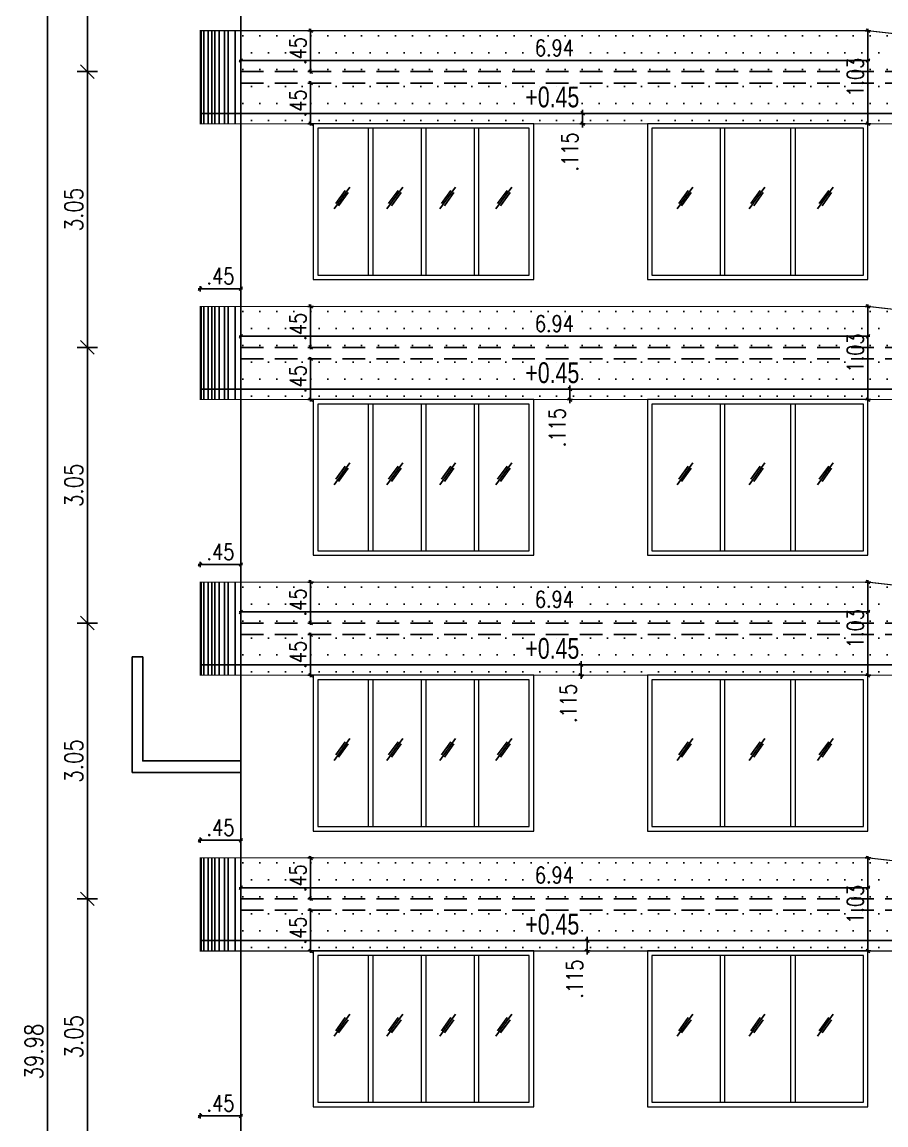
# Model space of a CAD drawing. Header units: inches. Extents: x 14235 to 14499, y 0 to 2549.
# Drawn here: x 14250.72 to 14260.27, y 2434.15 to 2446.35 of the extents above; entities that cross this region are included whole.
import ezdxf
from ezdxf.enums import TextEntityAlignment as Align

# ---------------------------------------------------------------- set-up
doc = ezdxf.new("R2010")
doc.units = ezdxf.units.IN
doc.header["$LTSCALE"] = 0.25
doc.header["$MEASUREMENT"] = 0
doc.header["$PDMODE"] = 35
doc.linetypes.add('1', pattern=[0])
doc.linetypes.add('DASHEDX2', pattern=[1.5, 1, -0.5])
for name, color, linetype in [('dim-details', 7, 'Continuous'), ('ELE.PROJ.', 1, 'Continuous'), ('GLASS WINDOW', 251, '1'), ('hatch', 251, 'Continuous'), ('proj-internal', 1, 'DASHEDX2'), ('wall', 7, 'Continuous'), ('WORK TEX', 6, 'Continuous'), ('WORKING DIM', 7, 'Continuous')]:
    doc.layers.add(name, color=color, linetype=linetype)
doc.layers.add('WINDOW', color=106, linetype='Continuous', lineweight=13)
doc.styles.add('ARL', font='swisscl_0.ttf')
doc.styles.add('romans', font='romans.shx', dxfattribs={"width": 0.8})
doc.dimstyles.new('121', dxfattribs={"dimscale": 0.1, "dimtxt": 1.8, "dimasz": 0.2, "dimexe": 0.03125, "dimexo": 0.25, "dimgap": 0.5, "dimtad": 1, "dimzin": 4, "dimdsep": 46, "dimtxsty": 'romans', "dimblk1": 'MINITICK', "dimblk2": 'MINITICK', "dimsah": 1, "dimcen": 1, "dimse1": 1, "dimse2": 1, "dimclrd": 252, "dimclre": 256, "dimclrt": 7, "dimadec": 3, "dimazin": 0, "dimtfac": 0.8, "dimtix": 1, "dimtmove": 2, "dimatfit": 3, "dimfxl": 0, "dimtolj": 1, "dimtzin": 3, "dimarcsym": 0})
doc.dimstyles.new('minitick-100', dxfattribs={"dimscale": 0.1, "dimtxt": 2, "dimasz": 0.75, "dimexe": 0.03125, "dimexo": 0.25, "dimgap": 0.5, "dimtad": 1, "dimzin": 4, "dimdsep": 46, "dimtxsty": 'romans', "dimblk1": 'MINITICK', "dimblk2": 'MINITICK', "dimsah": 1, "dimcen": 1, "dimse1": 1, "dimse2": 1, "dimclrd": 252, "dimclre": 256, "dimclrt": 256, "dimadec": 3, "dimazin": 0, "dimtfac": 0.8, "dimtix": 1, "dimtmove": 2, "dimatfit": 3, "dimfxl": 0, "dimtolj": 1, "dimtzin": 3, "dimarcsym": 0})

# ---------------------------------------------------------------- blocks, each defined once
blk = doc.blocks.new('MINITICK')
at = {"color": 7}
for p, q in [((1, 1), (-1, -1)), ((-1, 0), (1, 0)), ((0, -1.5), (0, 1.5))]:
    blk.add_line(p, q, dxfattribs=at)
blk = doc.blocks.new('*D707')
at = {"layer": 'Defpoints', "color": 0, "transparency": 16777216}
for p in [(14251.442, 2436.653), (14253.475, 2436.653), (14253.559, 2433.603)]:
    blk.add_point(p, dxfattribs=at)
at = {"layer": 'dim-details', "color": 252, "lineweight": -2, "transparency": 16777216}
blk.add_line((14251.442, 2433.678), (14251.442, 2436.578), dxfattribs=at)
at = {"layer": 'dim-details', "color": 252, "lineweight": -2, "transparency": 16777216, "xscale": 0.07500000000000001, "yscale": 0.07500000000000001, "zscale": 0.07500000000000001}
for p, rotation in [((14251.442, 2436.653), 90), ((14251.442, 2433.603), 270)]:
    blk.add_blockref('MINITICK', p, dxfattribs=dict(at, rotation=rotation))
at = {"layer": 'dim-details', "transparency": 16777216, "insert": (14251.292, 2435.128), "char_height": 0.2, "attachment_point": 5, "rotation": 90, "style": 'romans'}
blk.add_mtext('\\A1;3.05', dxfattribs=at)
blk = doc.blocks.new('*D708')
at = {"layer": 'Defpoints', "color": 0, "transparency": 16777216}
for p in [(14251.442, 2439.703), (14253.499, 2439.703), (14253.475, 2436.653)]:
    blk.add_point(p, dxfattribs=at)
at = {"layer": 'dim-details', "color": 252, "lineweight": -2, "transparency": 16777216}
blk.add_line((14251.442, 2436.728), (14251.442, 2439.628), dxfattribs=at)
at = {"layer": 'dim-details', "color": 252, "lineweight": -2, "transparency": 16777216, "xscale": 0.07500000000000001, "yscale": 0.07500000000000001, "zscale": 0.07500000000000001}
for p, rotation in [((14251.442, 2439.703), 90), ((14251.442, 2436.653), 270)]:
    blk.add_blockref('MINITICK', p, dxfattribs=dict(at, rotation=rotation))
at = {"layer": 'dim-details', "transparency": 16777216, "insert": (14251.292, 2438.178), "char_height": 0.2, "attachment_point": 5, "rotation": 90, "style": 'romans'}
blk.add_mtext('\\A1;3.05', dxfattribs=at)
blk = doc.blocks.new('*D709')
at = {"layer": 'Defpoints', "color": 0, "transparency": 16777216}
for p in [(14251.442, 2442.753), (14253.501, 2442.753), (14253.499, 2439.703)]:
    blk.add_point(p, dxfattribs=at)
at = {"layer": 'dim-details', "color": 252, "lineweight": -2, "transparency": 16777216}
blk.add_line((14251.442, 2439.778), (14251.442, 2442.678), dxfattribs=at)
at = {"layer": 'dim-details', "color": 252, "lineweight": -2, "transparency": 16777216, "xscale": 0.07500000000000001, "yscale": 0.07500000000000001, "zscale": 0.07500000000000001}
for p, rotation in [((14251.442, 2442.753), 90), ((14251.442, 2439.703), 270)]:
    blk.add_blockref('MINITICK', p, dxfattribs=dict(at, rotation=rotation))
at = {"layer": 'dim-details', "transparency": 16777216, "insert": (14251.292, 2441.228), "char_height": 0.2, "attachment_point": 5, "rotation": 90, "style": 'romans'}
blk.add_mtext('\\A1;3.05', dxfattribs=at)
blk = doc.blocks.new('*D710')
at = {"layer": 'Defpoints', "color": 0, "transparency": 16777216}
for p in [(14251.442, 2445.803), (14253.52, 2445.803), (14253.501, 2442.753)]:
    blk.add_point(p, dxfattribs=at)
at = {"layer": 'dim-details', "color": 252, "lineweight": -2, "transparency": 16777216}
blk.add_line((14251.442, 2442.828), (14251.442, 2445.728), dxfattribs=at)
at = {"layer": 'dim-details', "color": 252, "lineweight": -2, "transparency": 16777216, "xscale": 0.07500000000000001, "yscale": 0.07500000000000001, "zscale": 0.07500000000000001}
for p, rotation in [((14251.442, 2445.803), 90), ((14251.442, 2442.753), 270)]:
    blk.add_blockref('MINITICK', p, dxfattribs=dict(at, rotation=rotation))
at = {"layer": 'dim-details', "transparency": 16777216, "insert": (14251.292, 2444.278), "char_height": 0.2, "attachment_point": 5, "rotation": 90, "style": 'romans'}
blk.add_mtext('\\A1;3.05', dxfattribs=at)
blk = doc.blocks.new('*D711')
at = {"layer": 'Defpoints', "color": 0, "transparency": 16777216}
for p in [(14251.442, 2448.853), (14253.547, 2448.853), (14253.52, 2445.803)]:
    blk.add_point(p, dxfattribs=at)
at = {"layer": 'dim-details', "color": 252, "lineweight": -2, "transparency": 16777216}
blk.add_line((14251.442, 2445.878), (14251.442, 2448.778), dxfattribs=at)
at = {"layer": 'dim-details', "color": 252, "lineweight": -2, "transparency": 16777216, "xscale": 0.07500000000000001, "yscale": 0.07500000000000001, "zscale": 0.07500000000000001}
for p, rotation in [((14251.442, 2448.853), 90), ((14251.442, 2445.803), 270)]:
    blk.add_blockref('MINITICK', p, dxfattribs=dict(at, rotation=rotation))
at = {"layer": 'dim-details', "transparency": 16777216, "insert": (14251.292, 2447.328), "char_height": 0.2, "attachment_point": 5, "rotation": 90, "style": 'romans'}
blk.add_mtext('\\A1;3.05', dxfattribs=at)
blk = doc.blocks.new('*D715')
at = {"layer": 'Defpoints', "color": 0, "transparency": 16777216}
for p in [(14251.001, 2454.953), (14253.627, 2454.953), (14253.627, 2414.976)]:
    blk.add_point(p, dxfattribs=at)
at = {"layer": 'dim-details', "color": 252, "lineweight": -2, "transparency": 16777216}
blk.add_line((14251.001, 2415.051), (14251.001, 2454.878), dxfattribs=at)
at = {"layer": 'dim-details', "color": 252, "lineweight": -2, "transparency": 16777216, "xscale": 0.07500000000000001, "yscale": 0.07500000000000001, "zscale": 0.07500000000000001}
for p, rotation in [((14251.001, 2454.953), 90), ((14251.001, 2414.976), 270)]:
    blk.add_blockref('MINITICK', p, dxfattribs=dict(at, rotation=rotation))
at = {"layer": 'dim-details', "transparency": 16777216, "insert": (14250.851, 2434.964), "char_height": 0.2, "attachment_point": 5, "rotation": 90, "style": 'romans'}
blk.add_mtext('\\A1;39.98', dxfattribs=at)
blk = doc.blocks.new('*D883')
at = {"layer": 'Defpoints', "color": 0, "transparency": 16777216}
for p in [(14253.139, 2434.251), (14252.689, 2434.056), (14253.139, 2434.056)]:
    blk.add_point(p, dxfattribs=at)
at = {"layer": 'WORKING DIM', "color": 252, "lineweight": -2, "transparency": 16777216}
blk.add_line((14252.709, 2434.251), (14253.119, 2434.251), dxfattribs=at)
at = {"layer": 'WORKING DIM', "color": 252, "lineweight": -2, "transparency": 16777216, "xscale": 0.02, "yscale": 0.02, "zscale": 0.02, "rotation": 180}
blk.add_blockref('MINITICK', (14252.689, 2434.251), dxfattribs=at)
at = {"layer": 'WORKING DIM', "color": 252, "lineweight": -2, "transparency": 16777216, "xscale": 0.02, "yscale": 0.02, "zscale": 0.02}
blk.add_blockref('MINITICK', (14253.139, 2434.251), dxfattribs=at)
at = {"layer": 'WORKING DIM', "color": 7, "transparency": 16777216, "insert": (14252.914, 2434.391), "char_height": 0.18, "attachment_point": 5, "style": 'romans'}
blk.add_mtext('\\A1;.45', dxfattribs=at)
blk = doc.blocks.new('*D895')
at = {"layer": 'Defpoints', "color": 0, "transparency": 16777216}
for p in [(14253.911, 2436.526), (14253.911, 2436.076), (14253.911, 2436.076)]:
    blk.add_point(p, dxfattribs=at)
at = {"layer": 'WORKING DIM', "color": 252, "lineweight": -2, "transparency": 16777216}
blk.add_line((14253.911, 2436.506), (14253.911, 2436.096), dxfattribs=at)
at = {"layer": 'WORKING DIM', "color": 252, "lineweight": -2, "transparency": 16777216, "xscale": 0.02, "yscale": 0.02, "zscale": 0.02}
for p, rotation in [((14253.911, 2436.526), 90), ((14253.911, 2436.076), 270)]:
    blk.add_blockref('MINITICK', p, dxfattribs=dict(at, rotation=rotation))
at = {"layer": 'WORKING DIM', "color": 7, "transparency": 16777216, "insert": (14253.771, 2436.301), "char_height": 0.18, "attachment_point": 5, "rotation": 90, "style": 'romans'}
blk.add_mtext('\\A1;.45', dxfattribs=at)
blk = doc.blocks.new('*D896')
at = {"layer": 'Defpoints', "color": 0, "transparency": 16777216}
for p in [(14253.911, 2437.106), (14254.119, 2437.106), (14254.063, 2436.653)]:
    blk.add_point(p, dxfattribs=at)
at = {"layer": 'WORKING DIM', "color": 252, "lineweight": -2, "transparency": 16777216}
blk.add_line((14253.911, 2436.673), (14253.911, 2437.086), dxfattribs=at)
at = {"layer": 'WORKING DIM', "color": 252, "lineweight": -2, "transparency": 16777216, "xscale": 0.02, "yscale": 0.02, "zscale": 0.02}
for p, rotation in [((14253.911, 2437.106), 90), ((14253.911, 2436.653), 270)]:
    blk.add_blockref('MINITICK', p, dxfattribs=dict(at, rotation=rotation))
at = {"layer": 'WORKING DIM', "color": 7, "transparency": 16777216, "insert": (14253.771, 2436.88), "char_height": 0.18, "attachment_point": 5, "rotation": 90, "style": 'romans'}
blk.add_mtext('\\A1;.45', dxfattribs=at)
blk = doc.blocks.new('*D893')
at = {"layer": 'Defpoints', "color": 0, "transparency": 16777216}
for p in [(14253.139, 2437.301), (14252.689, 2437.106), (14253.139, 2437.106)]:
    blk.add_point(p, dxfattribs=at)
at = {"layer": 'WORKING DIM', "color": 252, "lineweight": -2, "transparency": 16777216}
blk.add_line((14252.709, 2437.301), (14253.119, 2437.301), dxfattribs=at)
at = {"layer": 'WORKING DIM', "color": 252, "lineweight": -2, "transparency": 16777216, "xscale": 0.02, "yscale": 0.02, "zscale": 0.02, "rotation": 180}
blk.add_blockref('MINITICK', (14252.689, 2437.301), dxfattribs=at)
at = {"layer": 'WORKING DIM', "color": 252, "lineweight": -2, "transparency": 16777216, "xscale": 0.02, "yscale": 0.02, "zscale": 0.02}
blk.add_blockref('MINITICK', (14253.139, 2437.301), dxfattribs=at)
at = {"layer": 'WORKING DIM', "color": 7, "transparency": 16777216, "insert": (14252.914, 2437.441), "char_height": 0.18, "attachment_point": 5, "style": 'romans'}
blk.add_mtext('\\A1;.45', dxfattribs=at)
blk = doc.blocks.new('*D894')
at = {"layer": 'Defpoints', "color": 0, "transparency": 16777216}
for p in [(14253.139, 2437.106), (14260.075, 2437.106), (14260.075, 2436.776)]:
    blk.add_point(p, dxfattribs=at)
at = {"layer": 'WORKING DIM', "color": 252, "lineweight": -2, "transparency": 16777216}
blk.add_line((14253.159, 2436.776), (14260.055, 2436.776), dxfattribs=at)
at = {"layer": 'WORKING DIM', "color": 252, "lineweight": -2, "transparency": 16777216, "xscale": 0.02, "yscale": 0.02, "zscale": 0.02, "rotation": 180}
blk.add_blockref('MINITICK', (14253.139, 2436.776), dxfattribs=at)
at = {"layer": 'WORKING DIM', "color": 252, "lineweight": -2, "transparency": 16777216, "xscale": 0.02, "yscale": 0.02, "zscale": 0.02}
blk.add_blockref('MINITICK', (14260.075, 2436.776), dxfattribs=at)
at = {"layer": 'WORKING DIM', "color": 7, "transparency": 16777216, "insert": (14256.607, 2436.916), "char_height": 0.18, "attachment_point": 5, "style": 'romans'}
blk.add_mtext('\\A1;6.94', dxfattribs=at)
blk = doc.blocks.new('*D897')
at = {"layer": 'Defpoints', "color": 0, "transparency": 16777216}
for p in [(14260.075, 2437.106), (14260.075, 2436.076), (14260.075, 2436.076)]:
    blk.add_point(p, dxfattribs=at)
at = {"layer": 'WORKING DIM', "color": 252, "lineweight": -2, "transparency": 16777216}
blk.add_line((14260.075, 2437.086), (14260.075, 2436.096), dxfattribs=at)
at = {"layer": 'WORKING DIM', "color": 252, "lineweight": -2, "transparency": 16777216, "xscale": 0.02, "yscale": 0.02, "zscale": 0.02}
for p, rotation in [((14260.075, 2437.106), 90), ((14260.075, 2436.076), 270)]:
    blk.add_blockref('MINITICK', p, dxfattribs=dict(at, rotation=rotation))
at = {"layer": 'WORKING DIM', "color": 7, "transparency": 16777216, "insert": (14259.935, 2436.591), "char_height": 0.18, "attachment_point": 5, "rotation": 90, "style": 'romans'}
blk.add_mtext('\\A1;1.03', dxfattribs=at)
blk = doc.blocks.new('*D905')
at = {"layer": 'Defpoints', "color": 0, "transparency": 16777216}
for p in [(14253.911, 2439.576), (14253.911, 2439.126), (14253.911, 2439.126)]:
    blk.add_point(p, dxfattribs=at)
at = {"layer": 'WORKING DIM', "color": 252, "lineweight": -2, "transparency": 16777216}
blk.add_line((14253.911, 2439.556), (14253.911, 2439.146), dxfattribs=at)
at = {"layer": 'WORKING DIM', "color": 252, "lineweight": -2, "transparency": 16777216, "xscale": 0.02, "yscale": 0.02, "zscale": 0.02}
for p, rotation in [((14253.911, 2439.576), 90), ((14253.911, 2439.126), 270)]:
    blk.add_blockref('MINITICK', p, dxfattribs=dict(at, rotation=rotation))
at = {"layer": 'WORKING DIM', "color": 7, "transparency": 16777216, "insert": (14253.771, 2439.351), "char_height": 0.18, "attachment_point": 5, "rotation": 90, "style": 'romans'}
blk.add_mtext('\\A1;.45', dxfattribs=at)
blk = doc.blocks.new('*D906')
at = {"layer": 'Defpoints', "color": 0, "transparency": 16777216}
for p in [(14253.911, 2440.156), (14254.119, 2440.156), (14254.063, 2439.703)]:
    blk.add_point(p, dxfattribs=at)
at = {"layer": 'WORKING DIM', "color": 252, "lineweight": -2, "transparency": 16777216}
blk.add_line((14253.911, 2439.723), (14253.911, 2440.136), dxfattribs=at)
at = {"layer": 'WORKING DIM', "color": 252, "lineweight": -2, "transparency": 16777216, "xscale": 0.02, "yscale": 0.02, "zscale": 0.02}
for p, rotation in [((14253.911, 2440.156), 90), ((14253.911, 2439.703), 270)]:
    blk.add_blockref('MINITICK', p, dxfattribs=dict(at, rotation=rotation))
at = {"layer": 'WORKING DIM', "color": 7, "transparency": 16777216, "insert": (14253.771, 2439.93), "char_height": 0.18, "attachment_point": 5, "rotation": 90, "style": 'romans'}
blk.add_mtext('\\A1;.45', dxfattribs=at)
blk = doc.blocks.new('*D903')
at = {"layer": 'Defpoints', "color": 0, "transparency": 16777216}
for p in [(14253.139, 2440.351), (14252.689, 2440.156), (14253.139, 2440.156)]:
    blk.add_point(p, dxfattribs=at)
at = {"layer": 'WORKING DIM', "color": 252, "lineweight": -2, "transparency": 16777216}
blk.add_line((14252.709, 2440.351), (14253.119, 2440.351), dxfattribs=at)
at = {"layer": 'WORKING DIM', "color": 252, "lineweight": -2, "transparency": 16777216, "xscale": 0.02, "yscale": 0.02, "zscale": 0.02, "rotation": 180}
blk.add_blockref('MINITICK', (14252.689, 2440.351), dxfattribs=at)
at = {"layer": 'WORKING DIM', "color": 252, "lineweight": -2, "transparency": 16777216, "xscale": 0.02, "yscale": 0.02, "zscale": 0.02}
blk.add_blockref('MINITICK', (14253.139, 2440.351), dxfattribs=at)
at = {"layer": 'WORKING DIM', "color": 7, "transparency": 16777216, "insert": (14252.914, 2440.491), "char_height": 0.18, "attachment_point": 5, "style": 'romans'}
blk.add_mtext('\\A1;.45', dxfattribs=at)
blk = doc.blocks.new('*D904')
at = {"layer": 'Defpoints', "color": 0, "transparency": 16777216}
for p in [(14253.139, 2440.156), (14260.075, 2440.156), (14260.075, 2439.826)]:
    blk.add_point(p, dxfattribs=at)
at = {"layer": 'WORKING DIM', "color": 252, "lineweight": -2, "transparency": 16777216}
blk.add_line((14253.159, 2439.826), (14260.055, 2439.826), dxfattribs=at)
at = {"layer": 'WORKING DIM', "color": 252, "lineweight": -2, "transparency": 16777216, "xscale": 0.02, "yscale": 0.02, "zscale": 0.02, "rotation": 180}
blk.add_blockref('MINITICK', (14253.139, 2439.826), dxfattribs=at)
at = {"layer": 'WORKING DIM', "color": 252, "lineweight": -2, "transparency": 16777216, "xscale": 0.02, "yscale": 0.02, "zscale": 0.02}
blk.add_blockref('MINITICK', (14260.075, 2439.826), dxfattribs=at)
at = {"layer": 'WORKING DIM', "color": 7, "transparency": 16777216, "insert": (14256.607, 2439.966), "char_height": 0.18, "attachment_point": 5, "style": 'romans'}
blk.add_mtext('\\A1;6.94', dxfattribs=at)
blk = doc.blocks.new('*D907')
at = {"layer": 'Defpoints', "color": 0, "transparency": 16777216}
for p in [(14260.075, 2440.156), (14260.075, 2439.126), (14260.075, 2439.126)]:
    blk.add_point(p, dxfattribs=at)
at = {"layer": 'WORKING DIM', "color": 252, "lineweight": -2, "transparency": 16777216}
blk.add_line((14260.075, 2440.136), (14260.075, 2439.146), dxfattribs=at)
at = {"layer": 'WORKING DIM', "color": 252, "lineweight": -2, "transparency": 16777216, "xscale": 0.02, "yscale": 0.02, "zscale": 0.02}
for p, rotation in [((14260.075, 2440.156), 90), ((14260.075, 2439.126), 270)]:
    blk.add_blockref('MINITICK', p, dxfattribs=dict(at, rotation=rotation))
at = {"layer": 'WORKING DIM', "color": 7, "transparency": 16777216, "insert": (14259.935, 2439.641), "char_height": 0.18, "attachment_point": 5, "rotation": 90, "style": 'romans'}
blk.add_mtext('\\A1;1.03', dxfattribs=at)
blk = doc.blocks.new('*D915')
at = {"layer": 'Defpoints', "color": 0, "transparency": 16777216}
for p in [(14253.911, 2442.626), (14253.911, 2442.176), (14253.911, 2442.176)]:
    blk.add_point(p, dxfattribs=at)
at = {"layer": 'WORKING DIM', "color": 252, "lineweight": -2, "transparency": 16777216}
blk.add_line((14253.911, 2442.606), (14253.911, 2442.196), dxfattribs=at)
at = {"layer": 'WORKING DIM', "color": 252, "lineweight": -2, "transparency": 16777216, "xscale": 0.02, "yscale": 0.02, "zscale": 0.02}
for p, rotation in [((14253.911, 2442.626), 90), ((14253.911, 2442.176), 270)]:
    blk.add_blockref('MINITICK', p, dxfattribs=dict(at, rotation=rotation))
at = {"layer": 'WORKING DIM', "color": 7, "transparency": 16777216, "insert": (14253.771, 2442.401), "char_height": 0.18, "attachment_point": 5, "rotation": 90, "style": 'romans'}
blk.add_mtext('\\A1;.45', dxfattribs=at)
blk = doc.blocks.new('*D916')
at = {"layer": 'Defpoints', "color": 0, "transparency": 16777216}
for p in [(14253.911, 2443.206), (14254.119, 2443.206), (14254.063, 2442.753)]:
    blk.add_point(p, dxfattribs=at)
at = {"layer": 'WORKING DIM', "color": 252, "lineweight": -2, "transparency": 16777216}
blk.add_line((14253.911, 2442.773), (14253.911, 2443.186), dxfattribs=at)
at = {"layer": 'WORKING DIM', "color": 252, "lineweight": -2, "transparency": 16777216, "xscale": 0.02, "yscale": 0.02, "zscale": 0.02}
for p, rotation in [((14253.911, 2443.206), 90), ((14253.911, 2442.753), 270)]:
    blk.add_blockref('MINITICK', p, dxfattribs=dict(at, rotation=rotation))
at = {"layer": 'WORKING DIM', "color": 7, "transparency": 16777216, "insert": (14253.771, 2442.98), "char_height": 0.18, "attachment_point": 5, "rotation": 90, "style": 'romans'}
blk.add_mtext('\\A1;.45', dxfattribs=at)
blk = doc.blocks.new('*D913')
at = {"layer": 'Defpoints', "color": 0, "transparency": 16777216}
for p in [(14253.139, 2443.401), (14252.689, 2443.206), (14253.139, 2443.206)]:
    blk.add_point(p, dxfattribs=at)
at = {"layer": 'WORKING DIM', "color": 252, "lineweight": -2, "transparency": 16777216}
blk.add_line((14252.709, 2443.401), (14253.119, 2443.401), dxfattribs=at)
at = {"layer": 'WORKING DIM', "color": 252, "lineweight": -2, "transparency": 16777216, "xscale": 0.02, "yscale": 0.02, "zscale": 0.02, "rotation": 180}
blk.add_blockref('MINITICK', (14252.689, 2443.401), dxfattribs=at)
at = {"layer": 'WORKING DIM', "color": 252, "lineweight": -2, "transparency": 16777216, "xscale": 0.02, "yscale": 0.02, "zscale": 0.02}
blk.add_blockref('MINITICK', (14253.139, 2443.401), dxfattribs=at)
at = {"layer": 'WORKING DIM', "color": 7, "transparency": 16777216, "insert": (14252.914, 2443.541), "char_height": 0.18, "attachment_point": 5, "style": 'romans'}
blk.add_mtext('\\A1;.45', dxfattribs=at)
blk = doc.blocks.new('*D914')
at = {"layer": 'Defpoints', "color": 0, "transparency": 16777216}
for p in [(14253.139, 2443.206), (14260.075, 2443.206), (14260.075, 2442.876)]:
    blk.add_point(p, dxfattribs=at)
at = {"layer": 'WORKING DIM', "color": 252, "lineweight": -2, "transparency": 16777216}
blk.add_line((14253.159, 2442.876), (14260.055, 2442.876), dxfattribs=at)
at = {"layer": 'WORKING DIM', "color": 252, "lineweight": -2, "transparency": 16777216, "xscale": 0.02, "yscale": 0.02, "zscale": 0.02, "rotation": 180}
blk.add_blockref('MINITICK', (14253.139, 2442.876), dxfattribs=at)
at = {"layer": 'WORKING DIM', "color": 252, "lineweight": -2, "transparency": 16777216, "xscale": 0.02, "yscale": 0.02, "zscale": 0.02}
blk.add_blockref('MINITICK', (14260.075, 2442.876), dxfattribs=at)
at = {"layer": 'WORKING DIM', "color": 7, "transparency": 16777216, "insert": (14256.607, 2443.016), "char_height": 0.18, "attachment_point": 5, "style": 'romans'}
blk.add_mtext('\\A1;6.94', dxfattribs=at)
blk = doc.blocks.new('*D917')
at = {"layer": 'Defpoints', "color": 0, "transparency": 16777216}
for p in [(14260.075, 2443.206), (14260.075, 2442.176), (14260.075, 2442.176)]:
    blk.add_point(p, dxfattribs=at)
at = {"layer": 'WORKING DIM', "color": 252, "lineweight": -2, "transparency": 16777216}
blk.add_line((14260.075, 2443.186), (14260.075, 2442.196), dxfattribs=at)
at = {"layer": 'WORKING DIM', "color": 252, "lineweight": -2, "transparency": 16777216, "xscale": 0.02, "yscale": 0.02, "zscale": 0.02}
for p, rotation in [((14260.075, 2443.206), 90), ((14260.075, 2442.176), 270)]:
    blk.add_blockref('MINITICK', p, dxfattribs=dict(at, rotation=rotation))
at = {"layer": 'WORKING DIM', "color": 7, "transparency": 16777216, "insert": (14259.935, 2442.691), "char_height": 0.18, "attachment_point": 5, "rotation": 90, "style": 'romans'}
blk.add_mtext('\\A1;1.03', dxfattribs=at)
blk = doc.blocks.new('*D925')
at = {"layer": 'Defpoints', "color": 0, "transparency": 16777216}
for p in [(14253.911, 2445.676), (14253.911, 2445.226), (14253.911, 2445.226)]:
    blk.add_point(p, dxfattribs=at)
at = {"layer": 'WORKING DIM', "color": 252, "lineweight": -2, "transparency": 16777216}
blk.add_line((14253.911, 2445.656), (14253.911, 2445.246), dxfattribs=at)
at = {"layer": 'WORKING DIM', "color": 252, "lineweight": -2, "transparency": 16777216, "xscale": 0.02, "yscale": 0.02, "zscale": 0.02}
for p, rotation in [((14253.911, 2445.676), 90), ((14253.911, 2445.226), 270)]:
    blk.add_blockref('MINITICK', p, dxfattribs=dict(at, rotation=rotation))
at = {"layer": 'WORKING DIM', "color": 7, "transparency": 16777216, "insert": (14253.771, 2445.451), "char_height": 0.18, "attachment_point": 5, "rotation": 90, "style": 'romans'}
blk.add_mtext('\\A1;.45', dxfattribs=at)
blk = doc.blocks.new('*D926')
at = {"layer": 'Defpoints', "color": 0, "transparency": 16777216}
for p in [(14253.911, 2446.256), (14254.119, 2446.256), (14254.063, 2445.803)]:
    blk.add_point(p, dxfattribs=at)
at = {"layer": 'WORKING DIM', "color": 252, "lineweight": -2, "transparency": 16777216}
blk.add_line((14253.911, 2445.823), (14253.911, 2446.236), dxfattribs=at)
at = {"layer": 'WORKING DIM', "color": 252, "lineweight": -2, "transparency": 16777216, "xscale": 0.02, "yscale": 0.02, "zscale": 0.02}
for p, rotation in [((14253.911, 2446.256), 90), ((14253.911, 2445.803), 270)]:
    blk.add_blockref('MINITICK', p, dxfattribs=dict(at, rotation=rotation))
at = {"layer": 'WORKING DIM', "color": 7, "transparency": 16777216, "insert": (14253.771, 2446.03), "char_height": 0.18, "attachment_point": 5, "rotation": 90, "style": 'romans'}
blk.add_mtext('\\A1;.45', dxfattribs=at)
blk = doc.blocks.new('*D923')
at = {"layer": 'Defpoints', "color": 0, "transparency": 16777216}
for p in [(14253.139, 2446.451), (14252.689, 2446.256), (14253.139, 2446.256)]:
    blk.add_point(p, dxfattribs=at)
at = {"layer": 'WORKING DIM', "color": 252, "lineweight": -2, "transparency": 16777216}
blk.add_line((14252.709, 2446.451), (14253.119, 2446.451), dxfattribs=at)
at = {"layer": 'WORKING DIM', "color": 252, "lineweight": -2, "transparency": 16777216, "xscale": 0.02, "yscale": 0.02, "zscale": 0.02, "rotation": 180}
blk.add_blockref('MINITICK', (14252.689, 2446.451), dxfattribs=at)
at = {"layer": 'WORKING DIM', "color": 252, "lineweight": -2, "transparency": 16777216, "xscale": 0.02, "yscale": 0.02, "zscale": 0.02}
blk.add_blockref('MINITICK', (14253.139, 2446.451), dxfattribs=at)
at = {"layer": 'WORKING DIM', "color": 7, "transparency": 16777216, "insert": (14252.914, 2446.591), "char_height": 0.18, "attachment_point": 5, "style": 'romans'}
blk.add_mtext('\\A1;.45', dxfattribs=at)
blk = doc.blocks.new('*D924')
at = {"layer": 'Defpoints', "color": 0, "transparency": 16777216}
for p in [(14253.139, 2446.256), (14260.075, 2446.256), (14260.075, 2445.926)]:
    blk.add_point(p, dxfattribs=at)
at = {"layer": 'WORKING DIM', "color": 252, "lineweight": -2, "transparency": 16777216}
blk.add_line((14253.159, 2445.926), (14260.055, 2445.926), dxfattribs=at)
at = {"layer": 'WORKING DIM', "color": 252, "lineweight": -2, "transparency": 16777216, "xscale": 0.02, "yscale": 0.02, "zscale": 0.02, "rotation": 180}
blk.add_blockref('MINITICK', (14253.139, 2445.926), dxfattribs=at)
at = {"layer": 'WORKING DIM', "color": 252, "lineweight": -2, "transparency": 16777216, "xscale": 0.02, "yscale": 0.02, "zscale": 0.02}
blk.add_blockref('MINITICK', (14260.075, 2445.926), dxfattribs=at)
at = {"layer": 'WORKING DIM', "color": 7, "transparency": 16777216, "insert": (14256.607, 2446.066), "char_height": 0.18, "attachment_point": 5, "style": 'romans'}
blk.add_mtext('\\A1;6.94', dxfattribs=at)
blk = doc.blocks.new('*D927')
at = {"layer": 'Defpoints', "color": 0, "transparency": 16777216}
for p in [(14260.075, 2446.256), (14260.075, 2445.226), (14260.075, 2445.226)]:
    blk.add_point(p, dxfattribs=at)
at = {"layer": 'WORKING DIM', "color": 252, "lineweight": -2, "transparency": 16777216}
blk.add_line((14260.075, 2446.236), (14260.075, 2445.246), dxfattribs=at)
at = {"layer": 'WORKING DIM', "color": 252, "lineweight": -2, "transparency": 16777216, "xscale": 0.02, "yscale": 0.02, "zscale": 0.02}
for p, rotation in [((14260.075, 2446.256), 90), ((14260.075, 2445.226), 270)]:
    blk.add_blockref('MINITICK', p, dxfattribs=dict(at, rotation=rotation))
at = {"layer": 'WORKING DIM', "color": 7, "transparency": 16777216, "insert": (14259.935, 2445.741), "char_height": 0.18, "attachment_point": 5, "rotation": 90, "style": 'romans'}
blk.add_mtext('\\A1;1.03', dxfattribs=at)
blk = doc.blocks.new('*D1458')
at = {"layer": 'Defpoints', "color": 0, "transparency": 16777216}
for p in [(14256.666, 2436.191), (14256.666, 2436.076), (14256.971, 2436.076)]:
    blk.add_point(p, dxfattribs=at)
at = {"layer": 'WORKING DIM', "color": 252, "lineweight": -2, "transparency": 16777216}
for p, q in [((14256.971, 2436.211), (14256.971, 2436.231)), ((14256.971, 2436.191), (14256.971, 2436.076)), ((14256.971, 2436.056), (14256.971, 2436.036))]:
    blk.add_line(p, q, dxfattribs=at)
at = {"layer": 'WORKING DIM', "color": 252, "lineweight": -2, "transparency": 16777216, "xscale": 0.02, "yscale": 0.02, "zscale": 0.02}
for p, rotation in [((14256.971, 2436.191), 270), ((14256.971, 2436.076), 90)]:
    blk.add_blockref('MINITICK', p, dxfattribs=dict(at, rotation=rotation))
at = {"layer": 'WORKING DIM', "color": 7, "transparency": 16777216, "insert": (14256.831, 2435.764), "char_height": 0.18, "attachment_point": 5, "rotation": 90, "style": 'romans'}
blk.add_mtext('\\A1;.115', dxfattribs=at)
blk = doc.blocks.new('*D1459')
at = {"layer": 'Defpoints', "color": 0, "transparency": 16777216}
for p in [(14256.596, 2439.241), (14256.596, 2439.126), (14256.902, 2439.126)]:
    blk.add_point(p, dxfattribs=at)
at = {"layer": 'WORKING DIM', "color": 252, "lineweight": -2, "transparency": 16777216}
for p, q in [((14256.902, 2439.261), (14256.902, 2439.281)), ((14256.902, 2439.241), (14256.902, 2439.126)), ((14256.902, 2439.106), (14256.902, 2439.086))]:
    blk.add_line(p, q, dxfattribs=at)
at = {"layer": 'WORKING DIM', "color": 252, "lineweight": -2, "transparency": 16777216, "xscale": 0.02, "yscale": 0.02, "zscale": 0.02}
for p, rotation in [((14256.902, 2439.241), 270), ((14256.902, 2439.126), 90)]:
    blk.add_blockref('MINITICK', p, dxfattribs=dict(at, rotation=rotation))
at = {"layer": 'WORKING DIM', "color": 7, "transparency": 16777216, "insert": (14256.762, 2438.814), "char_height": 0.18, "attachment_point": 5, "rotation": 90, "style": 'romans'}
blk.add_mtext('\\A1;.115', dxfattribs=at)
blk = doc.blocks.new('*D1462')
at = {"layer": 'Defpoints', "color": 0, "transparency": 16777216}
for p in [(14256.474, 2442.291), (14256.474, 2442.176), (14256.779, 2442.176)]:
    blk.add_point(p, dxfattribs=at)
at = {"layer": 'WORKING DIM', "color": 252, "lineweight": -2, "transparency": 16777216}
for p, q in [((14256.779, 2442.311), (14256.779, 2442.331)), ((14256.779, 2442.291), (14256.779, 2442.176)), ((14256.779, 2442.156), (14256.779, 2442.136))]:
    blk.add_line(p, q, dxfattribs=at)
at = {"layer": 'WORKING DIM', "color": 252, "lineweight": -2, "transparency": 16777216, "xscale": 0.02, "yscale": 0.02, "zscale": 0.02}
for p, rotation in [((14256.779, 2442.291), 270), ((14256.779, 2442.176), 90)]:
    blk.add_blockref('MINITICK', p, dxfattribs=dict(at, rotation=rotation))
at = {"layer": 'WORKING DIM', "color": 7, "transparency": 16777216, "insert": (14256.639, 2441.864), "char_height": 0.18, "attachment_point": 5, "rotation": 90, "style": 'romans'}
blk.add_mtext('\\A1;.115', dxfattribs=at)
blk = doc.blocks.new('*D1463')
at = {"layer": 'Defpoints', "color": 0, "transparency": 16777216}
for p in [(14256.613, 2445.341), (14256.613, 2445.226), (14256.919, 2445.226)]:
    blk.add_point(p, dxfattribs=at)
at = {"layer": 'WORKING DIM', "color": 252, "lineweight": -2, "transparency": 16777216}
for p, q in [((14256.919, 2445.361), (14256.919, 2445.381)), ((14256.919, 2445.341), (14256.919, 2445.226)), ((14256.919, 2445.206), (14256.919, 2445.186))]:
    blk.add_line(p, q, dxfattribs=at)
at = {"layer": 'WORKING DIM', "color": 252, "lineweight": -2, "transparency": 16777216, "xscale": 0.02, "yscale": 0.02, "zscale": 0.02}
for p, rotation in [((14256.919, 2445.341), 270), ((14256.919, 2445.226), 90)]:
    blk.add_blockref('MINITICK', p, dxfattribs=dict(at, rotation=rotation))
at = {"layer": 'WORKING DIM', "color": 7, "transparency": 16777216, "insert": (14256.779, 2444.914), "char_height": 0.18, "attachment_point": 5, "rotation": 90, "style": 'romans'}
blk.add_mtext('\\A1;.115', dxfattribs=at)

msp = doc.modelspace()

# ---------------------------------------------------------------- hatches: boundary and pattern name
at = {"layer": 'hatch', "true_color": 0xc7b399}
h = msp.add_hatch(dxfattribs=at)
h.set_pattern_fill('DOTS', color=253, scale=3)
h.set_pattern_definition([(0, (-42.02476, 27.45), (0.09375, 0.1875), [0, -0.1875])])
h.paths.add_polyline_path([(14264.057, 2445.803), (14260.075, 2446.256), (14253.139, 2446.256), (14253.139, 2445.226), (14264.057, 2445.226)])
h = msp.add_hatch(dxfattribs=at)
h.set_pattern_fill('DOTS', color=253, scale=3)
h.set_pattern_definition([(0, (-42.02476, 24.4), (0.09375, 0.1875), [0, -0.1875])])
h.paths.add_polyline_path([(14264.057, 2442.753), (14260.075, 2443.206), (14253.139, 2443.206), (14253.139, 2442.176), (14264.057, 2442.176)])
h = msp.add_hatch(dxfattribs=at)
h.set_pattern_fill('DOTS', color=253, scale=3)
h.set_pattern_definition([(0, (-42.02476, 21.35), (0.09375, 0.1875), [0, -0.1875])])
h.paths.add_polyline_path([(14264.057, 2439.703), (14260.075, 2440.156), (14253.139, 2440.156), (14253.139, 2439.126), (14264.057, 2439.126)])
h = msp.add_hatch(dxfattribs=at)
h.set_pattern_fill('DOTS', color=253, scale=3)
h.set_pattern_definition([(0, (-42.02476, 18.3), (0.09375, 0.1875), [0, -0.1875])])
h.paths.add_polyline_path([(14264.057, 2436.653), (14260.075, 2437.106), (14253.139, 2437.106), (14253.139, 2436.076), (14264.057, 2436.076)])

# ---------------------------------------------------------------- linework, layer by layer
at = {"layer": 'ELE.PROJ.', "color": 8}
for p, q in [((14252.701, 2446.256), (14252.701, 2445.226)), ((14252.73, 2446.256), (14252.73, 2445.226)), ((14252.778, 2446.256), (14252.778, 2445.226)), ((14252.819, 2446.256), (14252.819, 2445.226)), ((14252.853, 2446.256), (14252.853, 2445.226)), ((14252.899, 2446.256), (14252.899, 2445.226)), ((14252.96, 2446.256), (14252.96, 2445.226)), ((14253, 2446.256), (14253, 2445.226)), ((14253.078, 2446.256), (14253.078, 2445.226)), ((14252.701, 2443.206), (14252.701, 2442.176)), ((14252.73, 2443.206), (14252.73, 2442.176)), ((14252.778, 2443.206), (14252.778, 2442.176)), ((14252.819, 2443.206), (14252.819, 2442.176)), ((14252.853, 2443.206), (14252.853, 2442.176)), ((14252.899, 2443.206), (14252.899, 2442.176)), ((14252.96, 2443.206), (14252.96, 2442.176)), ((14253, 2443.206), (14253, 2442.176)), ((14253.078, 2443.206), (14253.078, 2442.176)), ((14252.701, 2440.156), (14252.701, 2439.126)), ((14252.73, 2440.156), (14252.73, 2439.126)), ((14252.778, 2440.156), (14252.778, 2439.126)), ((14252.819, 2440.156), (14252.819, 2439.126)), ((14252.853, 2440.156), (14252.853, 2439.126)), ((14252.899, 2440.156), (14252.899, 2439.126)), ((14252.96, 2440.156), (14252.96, 2439.126)), ((14253, 2440.156), (14253, 2439.126)), ((14253.078, 2440.156), (14253.078, 2439.126)), ((14252.701, 2437.106), (14252.701, 2436.076)), ((14252.73, 2437.106), (14252.73, 2436.076)), ((14252.778, 2437.106), (14252.778, 2436.076)), ((14252.819, 2437.106), (14252.819, 2436.076)), ((14252.853, 2437.106), (14252.853, 2436.076)), ((14252.899, 2437.106), (14252.899, 2436.076)), ((14252.96, 2437.106), (14252.96, 2436.076)), ((14253, 2437.106), (14253, 2436.076)), ((14253.078, 2437.106), (14253.078, 2436.076))]:
    msp.add_line(p, q, dxfattribs=at)
at = {"layer": 'ELE.PROJ.'}
for p, q in [((14252.689, 2445.341), (14275.426, 2445.341)), ((14252.689, 2442.291), (14275.426, 2442.291)), ((14252.689, 2439.241), (14275.426, 2439.241)), ((14252.689, 2436.191), (14275.426, 2436.191))]:
    msp.add_line(p, q, dxfattribs=at)
at = {"layer": 'ELE.PROJ.', "const_width": 0.012}
for points in [[(14264.057, 2445.226), (14252.689, 2445.226), (14252.689, 2446.256), (14260.075, 2446.256), (14264.057, 2445.803), (14264.057, 2445.226)], [(14264.057, 2442.176), (14252.689, 2442.176), (14252.689, 2443.206), (14260.075, 2443.206), (14264.057, 2442.753), (14264.057, 2442.176)], [(14264.057, 2439.126), (14252.689, 2439.126), (14252.689, 2440.156), (14260.075, 2440.156), (14264.057, 2439.703), (14264.057, 2439.126)], [(14264.057, 2436.076), (14252.689, 2436.076), (14252.689, 2437.106), (14260.075, 2437.106), (14264.057, 2436.653), (14264.057, 2436.076)]]:
    msp.add_lwpolyline(points, dxfattribs=at)
at = {"layer": 'GLASS WINDOW', "color": 4, "ltscale": 200}
for p, q in [((14254.344, 2444.526), (14254.171, 2444.284)), ((14254.929, 2444.526), (14254.755, 2444.284)), ((14255.514, 2444.526), (14255.34, 2444.284)), ((14256.135, 2444.526), (14255.961, 2444.284)), ((14258.137, 2444.526), (14257.964, 2444.284)), ((14258.934, 2444.526), (14258.761, 2444.284)), ((14259.691, 2444.526), (14259.518, 2444.284)), ((14254.294, 2444.49), (14254.189, 2444.344)), ((14254.326, 2444.466), (14254.221, 2444.32)), ((14254.878, 2444.49), (14254.773, 2444.344)), ((14254.911, 2444.466), (14254.806, 2444.32)), ((14255.463, 2444.49), (14255.358, 2444.344)), ((14255.496, 2444.466), (14255.391, 2444.32)), ((14256.084, 2444.49), (14255.979, 2444.344)), ((14256.117, 2444.466), (14256.012, 2444.32)), ((14258.087, 2444.49), (14257.982, 2444.344)), ((14258.119, 2444.466), (14258.014, 2444.32)), ((14258.884, 2444.49), (14258.779, 2444.344)), ((14258.916, 2444.466), (14258.811, 2444.32)), ((14259.641, 2444.49), (14259.536, 2444.344)), ((14259.673, 2444.466), (14259.568, 2444.32)), ((14254.344, 2441.476), (14254.171, 2441.234)), ((14254.929, 2441.476), (14254.755, 2441.234)), ((14255.514, 2441.476), (14255.34, 2441.234)), ((14256.135, 2441.476), (14255.961, 2441.234)), ((14258.137, 2441.476), (14257.964, 2441.234)), ((14258.934, 2441.476), (14258.761, 2441.234)), ((14259.691, 2441.476), (14259.518, 2441.234)), ((14254.294, 2441.44), (14254.189, 2441.294)), ((14254.326, 2441.416), (14254.221, 2441.27)), ((14254.878, 2441.44), (14254.773, 2441.294)), ((14254.911, 2441.416), (14254.806, 2441.27)), ((14255.463, 2441.44), (14255.358, 2441.294)), ((14255.496, 2441.416), (14255.391, 2441.27)), ((14256.084, 2441.44), (14255.979, 2441.294)), ((14256.117, 2441.416), (14256.012, 2441.27)), ((14258.087, 2441.44), (14257.982, 2441.294)), ((14258.119, 2441.416), (14258.014, 2441.27)), ((14258.884, 2441.44), (14258.779, 2441.294)), ((14258.916, 2441.416), (14258.811, 2441.27)), ((14259.641, 2441.44), (14259.536, 2441.294)), ((14259.673, 2441.416), (14259.568, 2441.27)), ((14254.344, 2438.426), (14254.171, 2438.184)), ((14254.929, 2438.426), (14254.755, 2438.184)), ((14255.514, 2438.426), (14255.34, 2438.184)), ((14256.135, 2438.426), (14255.961, 2438.184)), ((14258.137, 2438.426), (14257.964, 2438.184)), ((14258.934, 2438.426), (14258.761, 2438.184)), ((14259.691, 2438.426), (14259.518, 2438.184)), ((14254.294, 2438.39), (14254.189, 2438.244)), ((14254.326, 2438.366), (14254.221, 2438.22)), ((14254.878, 2438.39), (14254.773, 2438.244)), ((14254.911, 2438.366), (14254.806, 2438.22)), ((14255.463, 2438.39), (14255.358, 2438.244)), ((14255.496, 2438.366), (14255.391, 2438.22)), ((14256.084, 2438.39), (14255.979, 2438.244)), ((14256.117, 2438.366), (14256.012, 2438.22)), ((14258.087, 2438.39), (14257.982, 2438.244)), ((14258.119, 2438.366), (14258.014, 2438.22)), ((14258.884, 2438.39), (14258.779, 2438.244)), ((14258.916, 2438.366), (14258.811, 2438.22)), ((14259.641, 2438.39), (14259.536, 2438.244)), ((14259.673, 2438.366), (14259.568, 2438.22)), ((14254.344, 2435.376), (14254.171, 2435.134)), ((14254.929, 2435.376), (14254.755, 2435.134)), ((14255.514, 2435.376), (14255.34, 2435.134)), ((14256.135, 2435.376), (14255.961, 2435.134)), ((14258.137, 2435.376), (14257.964, 2435.134)), ((14258.934, 2435.376), (14258.761, 2435.134)), ((14259.691, 2435.376), (14259.518, 2435.134)), ((14254.294, 2435.34), (14254.189, 2435.194)), ((14254.326, 2435.316), (14254.221, 2435.17)), ((14254.878, 2435.34), (14254.773, 2435.194)), ((14254.911, 2435.316), (14254.806, 2435.17)), ((14255.463, 2435.34), (14255.358, 2435.194)), ((14255.496, 2435.316), (14255.391, 2435.17)), ((14256.084, 2435.34), (14255.979, 2435.194)), ((14256.117, 2435.316), (14256.012, 2435.17)), ((14258.087, 2435.34), (14257.982, 2435.194)), ((14258.119, 2435.316), (14258.014, 2435.17)), ((14258.884, 2435.34), (14258.779, 2435.194)), ((14258.916, 2435.316), (14258.811, 2435.17)), ((14259.641, 2435.34), (14259.536, 2435.194)), ((14259.673, 2435.316), (14259.568, 2435.17))]:
    msp.add_line(p, q, dxfattribs=at)
at = {"layer": 'proj-internal', "color": 251}
for p, q in [((14253.139, 2445.803), (14274.976, 2445.803)), ((14253.139, 2445.676), (14274.976, 2445.676)), ((14253.139, 2442.753), (14274.976, 2442.753)), ((14253.139, 2442.626), (14274.976, 2442.626)), ((14253.139, 2439.703), (14274.976, 2439.703)), ((14253.139, 2439.576), (14274.976, 2439.576)), ((14253.139, 2436.653), (14274.976, 2436.653)), ((14253.139, 2436.526), (14274.976, 2436.526))]:
    msp.add_line(p, q, dxfattribs=at)
at = {"layer": 'wall'}
msp.add_line((14253.139, 2414.976), (14253.139, 2456.103), dxfattribs=at)
msp.add_lwpolyline([(14253.139, 2438.051), (14251.939, 2438.051), (14251.939, 2438.178), (14251.939, 2439.328), (14252.054, 2439.328), (14252.054, 2438.178), (14253.139, 2438.178)], dxfattribs=at)
at = {"layer": 'WINDOW'}
for p, q in [((14254.549, 2445.176), (14254.549, 2443.553)), ((14254.599, 2445.176), (14254.599, 2443.553)), ((14255.134, 2445.176), (14255.134, 2443.553)), ((14255.184, 2445.176), (14255.184, 2443.553)), ((14255.718, 2445.176), (14255.718, 2443.553)), ((14255.768, 2445.176), (14255.768, 2443.553)), ((14258.44, 2445.176), (14258.44, 2443.553)), ((14258.49, 2445.176), (14258.49, 2443.553)), ((14259.22, 2445.176), (14259.22, 2443.553)), ((14259.27, 2445.176), (14259.27, 2443.553)), ((14254.549, 2442.126), (14254.549, 2440.503)), ((14254.599, 2442.126), (14254.599, 2440.503)), ((14255.134, 2442.126), (14255.134, 2440.503)), ((14255.184, 2442.126), (14255.184, 2440.503)), ((14255.718, 2442.126), (14255.718, 2440.503)), ((14255.768, 2442.126), (14255.768, 2440.503)), ((14258.44, 2442.126), (14258.44, 2440.503)), ((14258.49, 2442.126), (14258.49, 2440.503)), ((14259.22, 2442.126), (14259.22, 2440.503)), ((14259.27, 2442.126), (14259.27, 2440.503)), ((14254.549, 2439.076), (14254.549, 2437.453)), ((14254.599, 2439.076), (14254.599, 2437.453)), ((14255.134, 2439.076), (14255.134, 2437.453)), ((14255.184, 2439.076), (14255.184, 2437.453)), ((14255.718, 2439.076), (14255.718, 2437.453)), ((14255.768, 2439.076), (14255.768, 2437.453)), ((14258.44, 2439.076), (14258.44, 2437.453)), ((14258.49, 2439.076), (14258.49, 2437.453)), ((14259.22, 2439.076), (14259.22, 2437.453)), ((14259.27, 2439.076), (14259.27, 2437.453)), ((14254.549, 2436.026), (14254.549, 2434.403)), ((14254.599, 2436.026), (14254.599, 2434.403)), ((14255.134, 2436.026), (14255.134, 2434.403)), ((14255.184, 2436.026), (14255.184, 2434.403)), ((14255.718, 2436.026), (14255.718, 2434.403)), ((14255.768, 2436.026), (14255.768, 2434.403)), ((14258.44, 2436.026), (14258.44, 2434.403)), ((14258.49, 2436.026), (14258.49, 2434.403)), ((14259.22, 2436.026), (14259.22, 2434.403)), ((14259.27, 2436.026), (14259.27, 2434.403))]:
    msp.add_line(p, q, dxfattribs=at)
for points in [[(14253.939, 2443.503), (14256.378, 2443.503), (14256.378, 2445.226), (14253.939, 2445.226)], [(14253.989, 2443.553), (14256.328, 2443.553), (14256.328, 2445.176), (14253.989, 2445.176)], [(14257.636, 2443.503), (14260.075, 2443.503), (14260.075, 2445.226), (14257.636, 2445.226)], [(14257.686, 2443.553), (14260.025, 2443.553), (14260.025, 2445.176), (14257.686, 2445.176)], [(14253.939, 2440.453), (14256.378, 2440.453), (14256.378, 2442.176), (14253.939, 2442.176)], [(14253.989, 2440.503), (14256.328, 2440.503), (14256.328, 2442.126), (14253.989, 2442.126)], [(14257.636, 2440.453), (14260.075, 2440.453), (14260.075, 2442.176), (14257.636, 2442.176)], [(14257.686, 2440.503), (14260.025, 2440.503), (14260.025, 2442.126), (14257.686, 2442.126)], [(14253.939, 2437.403), (14256.378, 2437.403), (14256.378, 2439.126), (14253.939, 2439.126)], [(14253.989, 2437.453), (14256.328, 2437.453), (14256.328, 2439.076), (14253.989, 2439.076)], [(14257.636, 2437.403), (14260.075, 2437.403), (14260.075, 2439.126), (14257.636, 2439.126)], [(14257.686, 2437.453), (14260.025, 2437.453), (14260.025, 2439.076), (14257.686, 2439.076)], [(14253.939, 2434.353), (14256.378, 2434.353), (14256.378, 2436.076), (14253.939, 2436.076)], [(14253.989, 2434.403), (14256.328, 2434.403), (14256.328, 2436.026), (14253.989, 2436.026)], [(14257.636, 2434.353), (14260.075, 2434.353), (14260.075, 2436.076), (14257.636, 2436.076)], [(14257.686, 2434.403), (14260.025, 2434.403), (14260.025, 2436.026), (14257.686, 2436.026)]]:
    msp.add_lwpolyline(points, close=True, dxfattribs=at)

# ---------------------------------------------------------------- texts
at = {"layer": 'WORK TEX', "color": 7, "style": 'ARL'}
for p in [(14256.617, 2445.523), (14256.617, 2442.473), (14256.617, 2439.423), (14256.617, 2436.373)]:
    msp.add_text('+0.45 ', height=0.23, dxfattribs=at).set_placement(p, align=Align.MIDDLE_CENTER)

# ---------------------------------------------------------------- dimensions: what is measured, and where the dimension line sits
at = {"layer": 'dim-details'}
for base, p1, p2, picture, middle in [((14251.001, 2454.953), (14253.627, 2414.976), (14253.627, 2454.953), '*D715', (14250.851, 2434.964)), ((14251.442, 2448.853), (14253.52, 2445.803), (14253.547, 2448.853), '*D711', (14251.292, 2447.328)), ((14251.442, 2445.803), (14253.501, 2442.753), (14253.52, 2445.803), '*D710', (14251.292, 2444.278)), ((14251.442, 2442.753), (14253.499, 2439.703), (14253.501, 2442.753), '*D709', (14251.292, 2441.228)), ((14251.442, 2439.703), (14253.475, 2436.653), (14253.499, 2439.703), '*D708', (14251.292, 2438.178)), ((14251.442, 2436.653), (14253.559, 2433.603), (14253.475, 2436.653), '*D707', (14251.292, 2435.128))]:
    dim = msp.add_linear_dim(base=base, p1=p1, p2=p2, angle=90, dimstyle='minitick-100', dxfattribs=at)
    dim.commit()
    dim.dimension.update_dxf_attribs({"geometry": picture, "text_midpoint": middle})
at = {"layer": 'WORKING DIM'}
for base, p1, p2, picture, middle in [((14253.139, 2446.451), (14252.689, 2446.256), (14253.139, 2446.256), '*D923', (14252.914, 2446.591)), ((14260.075, 2445.926), (14253.139, 2446.256), (14260.075, 2446.256), '*D924', (14256.607, 2446.066)), ((14253.139, 2443.401), (14252.689, 2443.206), (14253.139, 2443.206), '*D913', (14252.914, 2443.541)), ((14260.075, 2442.876), (14253.139, 2443.206), (14260.075, 2443.206), '*D914', (14256.607, 2443.016)), ((14253.139, 2440.351), (14252.689, 2440.156), (14253.139, 2440.156), '*D903', (14252.914, 2440.491)), ((14260.075, 2439.826), (14253.139, 2440.156), (14260.075, 2440.156), '*D904', (14256.607, 2439.966)), ((14253.139, 2437.301), (14252.689, 2437.106), (14253.139, 2437.106), '*D893', (14252.914, 2437.441)), ((14260.075, 2436.776), (14253.139, 2437.106), (14260.075, 2437.106), '*D894', (14256.607, 2436.916)), ((14253.139, 2434.251), (14252.689, 2434.056), (14253.139, 2434.056), '*D883', (14252.914, 2434.391))]:
    dim = msp.add_linear_dim(base=base, p1=p1, p2=p2, dimstyle='121', override={"dimfxl": 0.18, "dimfxlon": 1}, dxfattribs=at)
    dim.commit()
    dim.dimension.update_dxf_attribs({"geometry": picture, "text_midpoint": middle})
for base, p1, p2, picture, middle in [((14253.911, 2446.256), (14254.063, 2445.803), (14254.119, 2446.256), '*D926', (14253.771, 2446.03)), ((14260.075, 2445.226), (14260.075, 2446.256), (14260.075, 2445.226), '*D927', (14259.935, 2445.741)), ((14253.911, 2445.226), (14253.911, 2445.676), (14253.911, 2445.226), '*D925', (14253.771, 2445.451)), ((14253.911, 2443.206), (14254.063, 2442.753), (14254.119, 2443.206), '*D916', (14253.771, 2442.98)), ((14260.075, 2442.176), (14260.075, 2443.206), (14260.075, 2442.176), '*D917', (14259.935, 2442.691)), ((14253.911, 2442.176), (14253.911, 2442.626), (14253.911, 2442.176), '*D915', (14253.771, 2442.401)), ((14253.911, 2440.156), (14254.063, 2439.703), (14254.119, 2440.156), '*D906', (14253.771, 2439.93)), ((14260.075, 2439.126), (14260.075, 2440.156), (14260.075, 2439.126), '*D907', (14259.935, 2439.641)), ((14253.911, 2439.126), (14253.911, 2439.576), (14253.911, 2439.126), '*D905', (14253.771, 2439.351)), ((14253.911, 2437.106), (14254.063, 2436.653), (14254.119, 2437.106), '*D896', (14253.771, 2436.88)), ((14260.075, 2436.076), (14260.075, 2437.106), (14260.075, 2436.076), '*D897', (14259.935, 2436.591)), ((14253.911, 2436.076), (14253.911, 2436.526), (14253.911, 2436.076), '*D895', (14253.771, 2436.301))]:
    dim = msp.add_linear_dim(base=base, p1=p1, p2=p2, angle=90, dimstyle='121', override={"dimfxl": 0.18, "dimfxlon": 1}, dxfattribs=at)
    dim.commit()
    dim.dimension.update_dxf_attribs({"geometry": picture, "text_midpoint": middle})
for base, p1, p2, picture, middle in [((14256.919, 2445.226), (14256.613, 2445.341), (14256.613, 2445.226), '*D1463', (14256.779, 2444.914)), ((14256.779, 2442.176), (14256.474, 2442.291), (14256.474, 2442.176), '*D1462', (14256.639, 2441.864)), ((14256.902, 2439.126), (14256.596, 2439.241), (14256.596, 2439.126), '*D1459', (14256.762, 2438.814)), ((14256.971, 2436.076), (14256.666, 2436.191), (14256.666, 2436.076), '*D1458', (14256.831, 2435.764))]:
    dim = msp.add_linear_dim(base=base, p1=p1, p2=p2, angle=90, text='.115', dimstyle='121', override={"dimfxl": 0.18, "dimfxlon": 1}, dxfattribs=at)
    dim.commit()
    dim.dimension.update_dxf_attribs({"geometry": picture, "text_midpoint": middle, "dimtype": 160})

doc.saveas('drawing.dxf')
